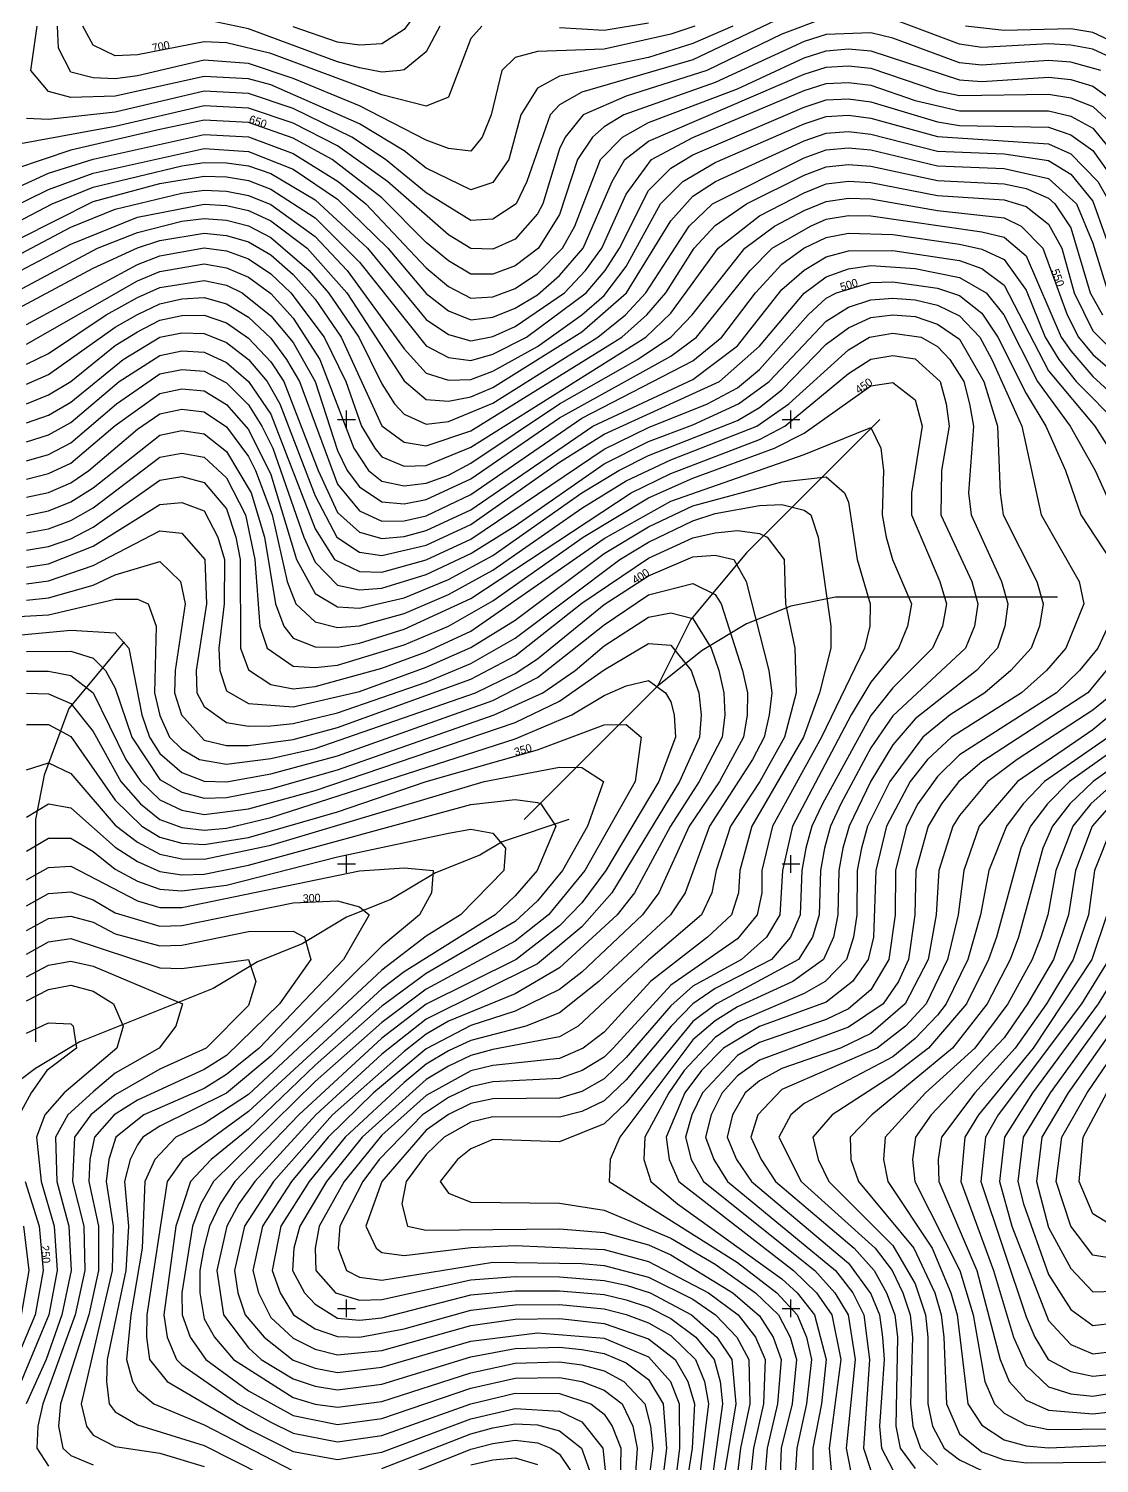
# Model space of a CAD drawing. Header units: metres. Extents: x 487515 to 493460, y 4520543 to 4524748.
# Drawn here: x 489642 to 490847, y 4522326 to 4523940 of the extents above; entities that cross this region are included whole.
import ezdxf
from ezdxf.enums import TextEntityAlignment as Align

# ---------------------------------------------------------------- set-up
doc = ezdxf.new("R2010")
doc.units = ezdxf.units.M
for name, color, linetype in [('GRID-COORDINATES', 8, 'Continuous'), ('STREAM', 150, 'Continuous'), ('TOPO-CONTOUR-MAJOR', 8, 'Continuous'), ('TOPO-CONTOUR-MINOR', 252, 'Continuous'), ('TOPO-TEXT', 8, 'Continuous')]:
    doc.layers.add(name, color=color, linetype=linetype)

msp = doc.modelspace()

# ---------------------------------------------------------------- linework, layer by layer
at = {"layer": 'GRID-COORDINATES'}
for p, q in [((490000, 4523490), (490000, 4523510)), ((490500, 4523490), (490500, 4523510)), ((489990, 4523500), (490010, 4523500)), ((490490, 4523500), (490510, 4523500)), ((489990, 4523000), (490010, 4523000)), ((490000, 4522990), (490000, 4523010)), ((490490, 4523000), (490510, 4523000)), ((490500, 4522990), (490500, 4523010)), ((489990, 4522500), (490010, 4522500)), ((490000, 4522490), (490000, 4522510)), ((490490, 4522500), (490510, 4522500)), ((490500, 4522490), (490500, 4522510))]:
    msp.add_line(p, q, dxfattribs=at)
at = {"layer": 'STREAM'}
for points in [[(490600, 4523500), (490450, 4523350), (490387.5, 4523275), (490350, 4523200)], [(490800, 4523300), (490550, 4523300), (490500, 4523290), (490450, 4523270), (490400, 4523240), (490350, 4523200), (490200, 4523050)], [(489750, 4523250), (489687.5, 4523175), (489660, 4523100), (489650, 4523050), (489650, 4522800)], [(490250, 4523050), (490175, 4523025), (490150, 4523010), (490100, 4522990), (490050, 4522960), (490000, 4522940), (489950, 4522910), (489900, 4522890), (489850, 4522860), (489700, 4522800), (489650, 4522770), (489610, 4522740), (489580, 4522700), (489560, 4522650), (489540, 4522550), (489500, 4522450), (489380, 4522250), (489340, 4522200), (489325, 4522175), (489250, 4522100)]]:
    msp.add_lwpolyline(points, dxfattribs=at)
at = {"layer": 'TOPO-CONTOUR-MAJOR'}
for points in [[(490152.1, 4523942.7), (490139.8, 4523928.5), (490114.8, 4523862.7), (490089.8, 4523852.4), (490039.8, 4523865.1), (489914.8, 4523911.9), (489864.8, 4523923.9), (489839.8, 4523924.9), (489764.8, 4523910.1), (489739.8, 4523909.2), (489714.8, 4523921), (489703.3, 4523942.7)], [(490339.8, 4523945.8), (490289.8, 4523937.7), (490239.8, 4523940.7)], [(490848.6, 4523892.7), (490814.8, 4523902.2), (490789.8, 4523903.9), (490714.8, 4523898.6), (490689.8, 4523901.3), (490614.8, 4523928.9), (490589.8, 4523935), (490539.8, 4523933.3), (490514.8, 4523925.2), (490414.8, 4523879.2), (490312, 4523842.7), (490289.8, 4523829.2), (490276.7, 4523817.7), (490259.9, 4523792.7), (490239.8, 4523730.7), (490216.1, 4523692.7), (490189.8, 4523673), (490164.8, 4523663.6), (490139.8, 4523663.5), (490114.8, 4523678.4), (490089.8, 4523699.1), (490039.8, 4523749.3), (489983.7, 4523792.7), (489939.8, 4523816.5), (489889.8, 4523834.1), (489839.8, 4523836.7), (489789.8, 4523826.2), (489689.8, 4523802.9), (489564.8, 4523761)], [(489589.8, 4523663.5), (489689.8, 4523716.3), (489739.8, 4523736.8), (489814.8, 4523754.7), (489839.8, 4523758.1), (489864.8, 4523756.9), (489889.8, 4523752.1), (489914.8, 4523741.8), (489964.8, 4523705.9), (490000.9, 4523667.7), (490064.8, 4523579.7), (490089.8, 4523552.3), (490114.8, 4523544.2), (490139.8, 4523545.2), (490164.8, 4523554.3), (490214.8, 4523582.3), (490264.6, 4523617.7), (490289.8, 4523639.5), (490314.8, 4523672.3), (490353.4, 4523742.7), (490378.5, 4523767.7), (490414.8, 4523789), (490514.8, 4523832.5), (490539.8, 4523841), (490564.8, 4523842.4), (490589.8, 4523839.1), (490664.8, 4523818.5), (490789.8, 4523810.3), (490814.8, 4523798.8), (490845.5, 4523767.7), (490859.5, 4523742.7)], [(489639.8, 4523584.9), (489764.8, 4523655.9), (489789.8, 4523666.6), (489839.8, 4523675), (489864.8, 4523670.7), (489889.8, 4523660.1), (489914.8, 4523641.6), (489939.8, 4523613.9), (489970.1, 4523567.7), (490008.2, 4523467.7), (490024.8, 4523442.7), (490039.8, 4523430.6), (490064.8, 4523425.5), (490089.8, 4523428.4), (490114.8, 4523437.5), (490139.8, 4523450.9), (490239.8, 4523517.8), (490327.4, 4523567.7), (490364.8, 4523592.6), (490388.9, 4523617.7), (490448.1, 4523692.7), (490481.6, 4523717.7), (490514.8, 4523735.1), (490539.8, 4523745.3), (490564.8, 4523748.9), (490589.8, 4523748.1), (490664.8, 4523735.1), (490739.8, 4523727), (490759.1, 4523717.7), (490783.5, 4523692.7), (490810.8, 4523617.7), (490823.7, 4523592.7), (490839.8, 4523573.3), (490932.9, 4523492.7)], [(489639.8, 4523474.8), (489664.8, 4523482.7), (489689.8, 4523496.5), (489744.2, 4523542.7), (489789.8, 4523572.2), (489814.8, 4523577.2), (489839.8, 4523575.9), (489864.8, 4523564.3), (489889.8, 4523542.9), (489914.8, 4523506.1), (489964.8, 4523376.9), (489986.5, 4523342.7), (490014.8, 4523329.2), (490039.8, 4523328.4), (490089.8, 4523342.3), (490139.8, 4523365.5), (490289.8, 4523466.8), (490339.8, 4523491.1), (490406.1, 4523517.7), (490439.8, 4523535.8), (490464.8, 4523556.4), (490519.6, 4523617.7), (490539.8, 4523636.5), (490551.4, 4523642.7), (490589.8, 4523654.2), (490614.8, 4523654.9), (490664.8, 4523647.8), (490689.8, 4523639.7), (490714.8, 4523619.8), (490733, 4523592.7), (490764.8, 4523529.2), (490786.9, 4523492.7), (490809, 4523442.7), (490826.1, 4523392.7), (490859.2, 4523342.7)], [(489639.8, 4523372.6), (489664.8, 4523377.1), (489689.8, 4523386.3), (489714.8, 4523400.8), (489789.8, 4523457.6), (489814.8, 4523462.3), (489839.8, 4523457.6), (489864.8, 4523434.3), (489886.3, 4523392.7), (489896.7, 4523342.7), (489902.6, 4523267.7), (489910.7, 4523242.7), (489939.8, 4523222.7), (489964.8, 4523220.9), (489989.8, 4523223.8), (490064.8, 4523246.5), (490114.8, 4523267.7), (490164.8, 4523296), (490266.1, 4523367.7), (490339.8, 4523412), (490389.8, 4523433.9), (490481.6, 4523467.7), (490514.8, 4523484.7), (490589.8, 4523538), (490614.8, 4523541.5), (490639.8, 4523522.3), (490647.7, 4523492.7), (490635.6, 4523417.7), (490635.6, 4523392.7), (490667.7, 4523317.7), (490675.1, 4523292.7), (490670.6, 4523267.7), (490659.3, 4523242.7), (490614.8, 4523198.1), (490589.8, 4523166.9), (490535.4, 4523067.7), (490523.5, 4523042.7), (490516.9, 4523017.7), (490512.3, 4522992.7), (490510.3, 4522942.7), (490499.7, 4522917.7), (490478.1, 4522892.7), (490414.8, 4522859.9), (490389.8, 4522842.7), (490365.1, 4522817.7), (490314.8, 4522757.3), (490289.8, 4522733.7), (490264.8, 4522721.7), (490239.8, 4522715.3), (490164.8, 4522715.7), (490139.8, 4522709.5), (490109.7, 4522692.7), (490089.8, 4522673.1), (490067.2, 4522642.7), (490062.3, 4522617.7), (490068.7, 4522592.7), (490089.8, 4522588.1), (490239.8, 4522589.4), (490289.8, 4522585.3), (490339.8, 4522571.4), (490364.8, 4522560.2), (490434.8, 4522517.7), (490464.8, 4522491.6), (490480, 4522467.7), (490489, 4522442.7), (490485.1, 4522392.7), (490473.4, 4522342.7), (490469.3, 4522292.7)], [(489589.8, 4523276.3), (489664.8, 4523280.3), (489739.8, 4523297.9), (489764.8, 4523297.9), (489777, 4523292.7), (489785.7, 4523267.7), (489784, 4523192.7), (489789.8, 4523166.9), (489801, 4523142.7), (489814.8, 4523129), (489834.7, 4523117.7), (489864.8, 4523112.4), (489914.8, 4523118.5), (489964.8, 4523130), (490145.3, 4523192.7), (490189.8, 4523214.3), (490214.8, 4523230.6), (490289.8, 4523291.9), (490339.8, 4523324.1), (490389.8, 4523345.4), (490414.8, 4523347.4), (490435.7, 4523342.7), (490449.5, 4523317.7), (490475.3, 4523217.7), (490478.7, 4523192.7), (490475.7, 4523167.7), (490470, 4523142.7), (490456.7, 4523117.7), (490408.3, 4523042.7), (490380.9, 4522967.7), (490364.6, 4522942.7), (490284, 4522867.7), (490239.8, 4522832.7), (490201.9, 4522817.7), (490139.8, 4522801.3), (490114.8, 4522789.8), (490089.8, 4522774.7), (490064.8, 4522754.3), (489998.5, 4522692.7), (489957.9, 4522642.7), (489926.2, 4522592.7), (489916.3, 4522542.7), (489925.2, 4522517.7), (489940.3, 4522492.7), (489964.8, 4522477.2), (489989.8, 4522468.4), (490014.8, 4522467.6), (490064.8, 4522477.2), (490139.8, 4522498), (490189.8, 4522503.9), (490239.8, 4522504.3), (490289.8, 4522499.4), (490314.8, 4522493.2), (490339.8, 4522483.9), (490364.8, 4522469.4), (490392.8, 4522442.7), (490402.7, 4522417.7), (490407.4, 4522392.7), (490395, 4522292.7)], [(490868.6, 4523292.7), (490845.5, 4523242.7), (490824.8, 4523217.7), (490798.8, 4523192.7), (490689.8, 4523122.6), (490664.8, 4523098.5), (490642.8, 4523067.7), (490630, 4523042.7), (490617.6, 4522992.7), (490617.2, 4522942.7), (490610.2, 4522892.7), (490589.8, 4522858.3), (490564.8, 4522837.1), (490539.8, 4522825), (490464.8, 4522799.2), (490439.8, 4522784.7), (490400.4, 4522742.7), (490388.4, 4522717.7), (490381.4, 4522692.7), (490387.9, 4522667.7), (490401.8, 4522642.7), (490527, 4522542.7), (490549.6, 4522517.7), (490564.3, 4522492.7), (490572.2, 4522442.7), (490562.3, 4522342.7), (490567.2, 4522317.7)], [(489639.8, 4523156.9), (489664.8, 4523157), (489689.8, 4523143.5), (489739.8, 4523071.6), (489769.9, 4523042.7), (489789.8, 4523030.2), (489814.8, 4523023.5), (489839.8, 4523021.8), (489889.8, 4523029.9), (489989.8, 4523058.5), (490089.8, 4523092.8), (490214.8, 4523128.3), (490289.8, 4523156.6), (490314.8, 4523156.8), (490331.6, 4523142.7), (490324.7, 4523092.7), (490268.1, 4522992.7), (490227.2, 4522942.7), (490189.8, 4522913.1), (490089.8, 4522859.3), (490039.8, 4522821.8), (489964.8, 4522755.2), (489850.5, 4522642.7), (489836.2, 4522617.7), (489826.8, 4522592.7), (489814.9, 4522517.7), (489815.1, 4522492.7), (489824.1, 4522467.7), (489841.7, 4522442.7), (489889.8, 4522407.3), (489939.8, 4522379.7), (489989.8, 4522369.3), (490039.8, 4522376.1), (490139.8, 4522410.1), (490189.8, 4522421.5), (490239.8, 4522422.4), (490264.8, 4522417.8), (490289.8, 4522408.2), (490310, 4522392.7), (490322, 4522367.7), (490327.2, 4522342.7), (490320.2, 4522242.7)], [(490889.8, 4523147), (490813.6, 4523092.7), (490788.7, 4523067.7), (490769.5, 4523042.7), (490758.8, 4523017.7), (490731.3, 4522917.7), (490722.5, 4522892.7), (490697.5, 4522842.7), (490654.9, 4522792.7), (490614.8, 4522761.9), (490546.6, 4522717.7), (490524.5, 4522692.7), (490530.7, 4522667.7), (490542.6, 4522642.7), (490614.8, 4522570.6), (490639.8, 4522527.7), (490651.5, 4522492.7), (490654.1, 4522467.7), (490653.9, 4522392.7), (490659.2, 4522367.7), (490672.4, 4522342.7), (490689.8, 4522329.5), (490714.8, 4522317.8)], [(489639.8, 4522953), (489664.8, 4522966.7), (489689.8, 4522968.8), (489714.8, 4522959.8), (489739.8, 4522945), (489789.8, 4522930.1), (489814.8, 4522930.6), (489939.8, 4522956.2), (489989.8, 4522958.5), (490014.8, 4522951.6), (490025.6, 4522942.7), (489996.6, 4522892.7), (489901.9, 4522792.7), (489864.8, 4522763), (489839.8, 4522747.5), (489772, 4522717.7), (489740.3, 4522692.7), (489732.5, 4522667.7), (489729.5, 4522642.7), (489737.6, 4522592.7), (489736.2, 4522542.7), (489701.6, 4522392.7), (489707.4, 4522367.7), (489714.8, 4522357.5), (489739.8, 4522344.5), (489789.8, 4522337.2), (489839.8, 4522322.3)], [(490855.6, 4522942.7), (490838.5, 4522892.7), (490772.4, 4522792.7), (490710.9, 4522717.7), (490695.7, 4522692.7), (490691.2, 4522642.7), (490728, 4522542.7), (490750.4, 4522467.7), (490764.8, 4522435.6), (490789.8, 4522411.8), (490814.8, 4522404), (490839.8, 4522401.4), (490889.8, 4522409.7)], [(490864.8, 4522555.7), (490839.8, 4522560), (490815, 4522592.7), (490798.6, 4522642.7), (490804.7, 4522692.7), (490833.2, 4522742.7), (490901.5, 4522842.7)], [(489639.8, 4522809.6), (489664.8, 4522821.2), (489689.8, 4522820.1), (489692.5, 4522817.7), (489696.1, 4522792.7), (489663, 4522767.7), (489645.2, 4522742.7), (489631.7, 4522717.7)], [(489638.3, 4522642.7), (489654.2, 4522592.7), (489658.7, 4522542.7), (489649.6, 4522492.7), (489607.5, 4522392.7)], [(490139.8, 4522324), (490164.8, 4522329.5), (490189.8, 4522332), (490214.8, 4522324.4)]]:
    msp.add_lwpolyline(points, dxfattribs=at)
at = {"layer": 'TOPO-CONTOUR-MINOR'}
for points in [[(490089.8, 4523972.5), (490064.8, 4523938.8), (490039.8, 4523922.6), (490014.8, 4523921.3), (489989.8, 4523924.6), (489939.8, 4523941.6)], [(490539.8, 4523952.2), (490489.8, 4523933.5), (490405.3, 4523892.7), (490314.8, 4523863.6), (490266.2, 4523842.7), (490246, 4523817.7), (490239.8, 4523804.5), (490220.8, 4523742.7), (490214.8, 4523731.5), (490189.8, 4523702.9), (490164.8, 4523691.6), (490139.8, 4523692.3), (490114.8, 4523707.7), (490046.1, 4523767.7), (489989.8, 4523807.8), (489939.8, 4523833.3), (489889.8, 4523850.4), (489839.8, 4523852.9), (489739.8, 4523829.8), (489589.8, 4523802.2)], [(490489.8, 4523952.4), (490389.8, 4523904.6), (490264.8, 4523868.4), (490239.8, 4523854.1), (490229.1, 4523842.7), (490203, 4523767.7), (490190.7, 4523742.7), (490164.8, 4523725.3), (490139.8, 4523723.8), (490089.8, 4523755), (490043.8, 4523792.7), (490005.9, 4523817.7), (489939.8, 4523850), (489889.8, 4523866.7), (489839.8, 4523869.3), (489739.8, 4523845.6), (489664.8, 4523837.6), (489639.8, 4523838.5)], [(490434.8, 4523942.7), (490389.8, 4523923), (490339.8, 4523907.2), (490239.8, 4523886.3), (490214.8, 4523872.9), (490196.2, 4523842.7), (490182.6, 4523792.7), (490164.8, 4523766.6), (490139.8, 4523758.4), (490089.8, 4523782.8), (490064.8, 4523802.2), (490014.8, 4523832.5), (489914.8, 4523876.4), (489889.8, 4523883.1), (489839.8, 4523885.9), (489739.8, 4523863.9), (489689.8, 4523862.3), (489664.8, 4523869.1), (489644.9, 4523892.7), (489651.9, 4523942.7)], [(490391.8, 4523942.7), (490364.8, 4523933.4), (490289.8, 4523916.8), (490214.8, 4523914), (490189.8, 4523907.1), (490174.8, 4523892.7), (490162.7, 4523842.7), (490152.5, 4523817.7), (490139.8, 4523801.9), (490114.8, 4523804.8), (490089.8, 4523814.1), (490014.8, 4523853), (489939.8, 4523883.8), (489889.8, 4523900.5), (489839.8, 4523904.4), (489764.8, 4523886.5), (489739.8, 4523883.3), (489714.8, 4523884.4), (489689.8, 4523890.6), (489675.8, 4523917.7), (489674.9, 4523942.7)], [(490105, 4523942.7), (490089.8, 4523913.5), (490064.8, 4523893.3), (490060.3, 4523892.7), (490039.8, 4523890.9), (490014.8, 4523895.8), (489989.8, 4523902.4), (489889.8, 4523939.6), (489839.8, 4523950.2)], [(490864.8, 4523905.1), (490839.8, 4523916.7), (490814.8, 4523921.1), (490789.8, 4523922.5), (490714.8, 4523918.4), (490689.8, 4523922.1), (490614.8, 4523950.4)], [(490877.3, 4523917.7), (490839.8, 4523935.5), (490814.8, 4523939.6), (490739.8, 4523937.8), (490696.4, 4523942.7)], [(489589.3, 4523742.7), (489664.8, 4523777), (489714.8, 4523792.8), (489839.8, 4523820.8), (489889.8, 4523818), (489939.8, 4523799.4), (489990.8, 4523767.7), (490021.6, 4523742.7), (490089.8, 4523670.5), (490114.8, 4523649.7), (490139.8, 4523636.7), (490164.8, 4523637.9), (490189.8, 4523647.3), (490214.8, 4523664.4), (490243.1, 4523692.7), (490256.8, 4523717.7), (490285.6, 4523792.7), (490310.5, 4523817.7), (490339.8, 4523834.1), (490439.8, 4523872.1), (490514.8, 4523906.9), (490539.8, 4523914.8), (490564.8, 4523916.9), (490589.8, 4523914.8), (490689.8, 4523882.2), (490714.8, 4523880.4), (490789.8, 4523885.2), (490814.8, 4523882.4), (490839.8, 4523875.1), (490864.8, 4523857)], [(489589.8, 4523721.9), (489664.8, 4523758.9), (489714.8, 4523777.3), (489839.8, 4523805), (489889.8, 4523801.7), (489939.8, 4523781.7), (489989.8, 4523747.8), (490046.5, 4523692.7), (490089.8, 4523641.7), (490114.8, 4523622.4), (490139.8, 4523612.2), (490164.8, 4523615.2), (490189.8, 4523625.3), (490214.8, 4523640.2), (490239.8, 4523662), (490266.2, 4523692.7), (490298.9, 4523767.7), (490313.2, 4523792.7), (490339.8, 4523813.2), (490514.8, 4523888.5), (490539.8, 4523896.4), (490564.8, 4523898), (490589.8, 4523895.1), (490664.8, 4523869.9), (490689.8, 4523864.4), (490789.8, 4523866.2), (490814.8, 4523861.9), (490839.8, 4523852.2), (490864.8, 4523829)], [(489589.8, 4523701.5), (489668.9, 4523742.7), (489714.8, 4523761.4), (489814.8, 4523785.3), (489839.8, 4523789.3), (489864.8, 4523788.9), (489889.8, 4523785.3), (489914.8, 4523776.6), (489964.8, 4523747.1), (490023.5, 4523692.7), (490089.8, 4523612.6), (490114.8, 4523595.6), (490139.8, 4523588.6), (490164.8, 4523593.3), (490189.8, 4523604.8), (490245.2, 4523642.7), (490269, 4523667.7), (490287.2, 4523692.7), (490314.8, 4523753.7), (490343.1, 4523792.7), (490389.8, 4523817.2), (490514.8, 4523870), (490539.8, 4523878), (490564.8, 4523879.3), (490589.8, 4523876.1), (490639.8, 4523858.9), (490689.8, 4523847.1), (490789.8, 4523847.4), (490814.8, 4523841.2), (490839.8, 4523827.9), (490868.4, 4523792.7)], [(489589.8, 4523682.1), (489714.8, 4523745.2), (489789.8, 4523765.7), (489839.8, 4523773.8), (489864.8, 4523773), (489889.8, 4523768.8), (489914.8, 4523759.3), (489964.8, 4523726.8), (490014.8, 4523676.9), (490089.8, 4523582.8), (490114.8, 4523569.6), (490139.8, 4523566.5), (490164.8, 4523573.6), (490202.4, 4523592.7), (490269.8, 4523642.7), (490291, 4523667.7), (490307.1, 4523692.7), (490339.8, 4523757.7), (490364.8, 4523782.9), (490389.8, 4523797.9), (490514.8, 4523851.4), (490539.8, 4523859.5), (490564.8, 4523860.8), (490589.8, 4523857.5), (490664.8, 4523834.8), (490689.8, 4523830.9), (490789.8, 4523828.9), (490814.8, 4523820.3), (490839.8, 4523802.5), (490864.6, 4523767.7)], [(489589.8, 4523644.9), (489689.8, 4523697.3), (489764.8, 4523727.5), (489839.8, 4523742.4), (489864.8, 4523740.7), (489889.8, 4523735.1), (489914.8, 4523723.6), (489955.8, 4523692.7), (490000.2, 4523642.7), (490064.8, 4523543.6), (490089.8, 4523522.5), (490114.8, 4523520.5), (490139.8, 4523525.4), (490164.8, 4523535.9), (490264.8, 4523598.6), (490315.2, 4523642.7), (490364.8, 4523723.6), (490389.8, 4523751.4), (490415.1, 4523767.7), (490514.8, 4523813.5), (490539.8, 4523822.3), (490564.8, 4523824.1), (490589.8, 4523821.2), (490664.8, 4523802), (490739.8, 4523798.9), (490789.8, 4523791.4), (490814.8, 4523776.2), (490839.8, 4523745.8), (490867.5, 4523667.7)], [(489614.8, 4523636.5), (489719.9, 4523692.7), (489764.8, 4523710.3), (489814.8, 4523723), (489839.8, 4523726.2), (489864.8, 4523724.1), (489889.8, 4523717.9), (489914.8, 4523704.9), (489957.9, 4523667.7), (489979.6, 4523642.7), (490013.8, 4523592.7), (490039.8, 4523540), (490054.1, 4523517.7), (490064.8, 4523506), (490089.8, 4523494.6), (490114.8, 4523497.7), (490164.8, 4523518.4), (490282.9, 4523592.7), (490313.9, 4523617.7), (490336.6, 4523642.7), (490385.4, 4523717.7), (490411.7, 4523742.7), (490514.8, 4523794.4), (490539.8, 4523803.5), (490564.8, 4523805.7), (490589.8, 4523803.3), (490664.8, 4523785.5), (490739.8, 4523782.3), (490789.8, 4523771.2), (490821.3, 4523742.7), (490839.8, 4523698.5), (490857.1, 4523642.7)], [(489614.8, 4523616.8), (489714.8, 4523670.1), (489764.8, 4523693), (489789.8, 4523701.4), (489839.8, 4523709.8), (489864.8, 4523707.2), (489889.8, 4523699.9), (489914.8, 4523685.2), (489939.8, 4523663.3), (489964.8, 4523635.4), (489994.1, 4523592.7), (490039.8, 4523492.9), (490064.8, 4523474.5), (490089.8, 4523470.4), (490139.8, 4523487.1), (490309.7, 4523592.7), (490338, 4523617.7), (490359.1, 4523642.7), (490391, 4523692.7), (490414.8, 4523718.4), (490450.2, 4523742.7), (490514.8, 4523774.9), (490539.8, 4523784.4), (490564.8, 4523787), (490589.8, 4523785.1), (490664.8, 4523768.9), (490739.8, 4523765.2), (490764.8, 4523759.9), (490789.8, 4523749.1), (490797.1, 4523742.7), (490814.8, 4523715.5), (490836.7, 4523642.7), (490850.5, 4523617.7)], [(489639.8, 4523607), (489764.8, 4523674.5), (489789.8, 4523684.3), (489839.8, 4523693.2), (489864.8, 4523689.7), (489889.8, 4523680.6), (489914.8, 4523663.8), (489937.2, 4523642.7), (489975, 4523592.7), (489999.4, 4523542.7), (490016.8, 4523492.7), (490032, 4523467.7), (490039.8, 4523458.2), (490064.8, 4523447.5), (490089.8, 4523448.1), (490139.8, 4523468.9), (490336.8, 4523592.7), (490364.8, 4523619.8), (490418, 4523692.7), (490464.8, 4523729), (490514.8, 4523755.2), (490539.8, 4523765), (490564.8, 4523768), (490589.8, 4523766.7), (490664.8, 4523752.1), (490739.8, 4523747.2), (490764.8, 4523739.5), (490789.8, 4523719.7), (490804.7, 4523692.7), (490818.8, 4523642.7), (490839.8, 4523599.9), (490864.8, 4523574.7)], [(489639.8, 4523562.2), (489664.8, 4523574.4), (489729.7, 4523617.7), (489764.8, 4523637.2), (489789.8, 4523648.6), (489839.8, 4523656.5), (489864.8, 4523651.1), (489882.5, 4523642.7), (489914.8, 4523616.7), (489939.8, 4523586.5), (489964.6, 4523542.7), (489989.8, 4523465), (490000.9, 4523442.7), (490014.8, 4523424.1), (490039.8, 4523407.4), (490064.8, 4523405.2), (490089.8, 4523409.9), (490139.8, 4523433.1), (490239.8, 4523502), (490364.8, 4523571.4), (490393.8, 4523592.7), (490454.1, 4523667.7), (490479, 4523692.7), (490521.9, 4523717.7), (490539.8, 4523725.3), (490564.8, 4523729.4), (490589.8, 4523729.3), (490714.8, 4523711.2), (490739.8, 4523705), (490764.8, 4523684), (490804.2, 4523592.7), (490814.8, 4523577.2), (490839.8, 4523548.4), (490900.9, 4523492.7)], [(489639.8, 4523539.8), (489664.8, 4523550.8), (489739.8, 4523603.9), (489764.8, 4523618.2), (489789.8, 4523630.3), (489814.8, 4523635.9), (489839.8, 4523637.4), (489864.8, 4523630.3), (489889.8, 4523615.2), (489914.8, 4523591.4), (489932.6, 4523567.7), (489947.2, 4523542.7), (489989.8, 4523427.4), (490014.8, 4523397.3), (490039.8, 4523385.8), (490064.8, 4523386.1), (490089.8, 4523391.8), (490139.8, 4523415.6), (490264.8, 4523501.4), (490389.8, 4523566.1), (490422.1, 4523592.7), (490460.3, 4523642.7), (490489.8, 4523674.7), (490514.5, 4523692.7), (490539.8, 4523704.7), (490564.8, 4523709.8), (490614.8, 4523708.1), (490689.8, 4523697.4), (490714.8, 4523691.5), (490739.8, 4523680), (490764.8, 4523645.5), (490786, 4523592.7), (490801.5, 4523567.7), (490821.1, 4523542.7), (490870.8, 4523492.7)], [(489639.8, 4523517.8), (489664.8, 4523527.7), (489689.8, 4523542.9), (489739.8, 4523583.1), (489764.8, 4523598.7), (489789.8, 4523611.6), (489814.8, 4523616.9), (489839.8, 4523617.3), (489864.8, 4523608.6), (489889.8, 4523591.6), (489914.8, 4523564.9), (489929.4, 4523542.7), (489968.1, 4523442.7), (489989.8, 4523395.5), (490014.8, 4523373.4), (490039.8, 4523366.2), (490064.8, 4523368.4), (490089.8, 4523375.3), (490139.8, 4523398.4), (490277.3, 4523492.7), (490389.8, 4523545), (490439.8, 4523582.9), (490489.8, 4523646.2), (490514.8, 4523668.1), (490539.8, 4523683.2), (490564.8, 4523689.9), (490614.8, 4523690.2), (490689.8, 4523678.9), (490714.8, 4523669.8), (490739.8, 4523651.1), (490789.8, 4523554.6), (490842, 4523492.7), (490864.8, 4523456.4)], [(489639.8, 4523496.1), (489664.8, 4523505), (489689.8, 4523519.6), (489748.7, 4523567.7), (489789.8, 4523592.5), (489814.8, 4523597.4), (489839.8, 4523596.8), (489864.8, 4523586.7), (489889.8, 4523567.6), (489910.8, 4523542.7), (489925, 4523517.7), (489964.8, 4523414.2), (489989, 4523367.7), (490014.8, 4523350.7), (490039.8, 4523346.9), (490089.8, 4523358.8), (490139.8, 4523381.8), (490239.8, 4523452.2), (490289.8, 4523483.5), (490419.7, 4523542.7), (490464.8, 4523582.4), (490514.8, 4523642), (490539.8, 4523660.4), (490564.8, 4523669.5), (490589.8, 4523673.1), (490639.8, 4523669.9), (490689.8, 4523659.9), (490719.6, 4523642.7), (490739.4, 4523617.7), (490777.6, 4523542.7), (490814.3, 4523492.7), (490842.5, 4523442.7), (490864.8, 4523392.7)], [(489639.8, 4523453.7), (489664.8, 4523460.7), (489689.8, 4523473.6), (489741.4, 4523517.7), (489789.8, 4523551.3), (489814.8, 4523556.4), (489839.8, 4523554.5), (489864.8, 4523541.4), (489889.8, 4523516.5), (489904.8, 4523492.7), (489917.1, 4523467.7), (489952.1, 4523367.7), (489964.8, 4523339.7), (489989.8, 4523313.7), (490014.8, 4523308.4), (490039.8, 4523310.2), (490089.8, 4523325.7), (490139.8, 4523349.1), (490189.8, 4523380.3), (490289.8, 4523450.1), (490339.8, 4523475.3), (490389.8, 4523494), (490441.1, 4523517.7), (490475.6, 4523542.7), (490539.8, 4523610.7), (490564.8, 4523626.3), (490589.8, 4523634.8), (490614.8, 4523636.7), (490639.8, 4523634.8), (490664.8, 4523628.5), (490689.8, 4523616.6), (490712.5, 4523592.7), (490725.9, 4523567.7), (490759.7, 4523492.7), (490781.7, 4523392.7), (490824.2, 4523317.7), (490829.4, 4523292.7), (490809.4, 4523242.7), (490787.7, 4523217.7), (490759.3, 4523192.7), (490680.8, 4523142.7), (490653.8, 4523117.7), (490634.2, 4523092.7), (490607.7, 4523042.7), (490595.5, 4522992.7), (490593, 4522917.7), (490587.1, 4522892.7), (490569.4, 4522867.7), (490539.8, 4522844.4), (490464.8, 4522817.1), (490424.2, 4522792.7), (490399.3, 4522767.7), (490380.8, 4522742.7), (490359.5, 4522692.7), (490363, 4522667.7), (490373.8, 4522642.7), (490502.9, 4522542.7), (490528.8, 4522517.7), (490545.9, 4522492.7), (490556, 4522442.7), (490543.2, 4522342.7), (490545.3, 4522317.7)], [(489639.8, 4523432.9), (489664.8, 4523439.1), (489689.8, 4523450.9), (489739.8, 4523493.2), (489789.8, 4523529.3), (489814.8, 4523534.6), (489839.8, 4523532.1), (489864.8, 4523516.9), (489889.8, 4523488.8), (489914.8, 4523438.3), (489943.9, 4523342.7), (489964.8, 4523304.2), (489989.8, 4523289.1), (490014.8, 4523287.9), (490064.8, 4523299.3), (490114.8, 4523320.2), (490164.8, 4523347.2), (490264.8, 4523417.4), (490306.3, 4523442.7), (490339.8, 4523459.5), (490439.8, 4523499), (490464.8, 4523513.7), (490489.8, 4523533.3), (490539.8, 4523584.6), (490564.8, 4523603.2), (490589.8, 4523614.6), (490614.8, 4523617.7), (490639.8, 4523616), (490664.8, 4523607.4), (490689.8, 4523590.4), (490717.1, 4523542.7), (490732.6, 4523492.7), (490735.4, 4523417.7), (490739, 4523392.7), (490776.8, 4523317.7), (490783.9, 4523292.7), (490779.7, 4523267.7), (490770.3, 4523242.7), (490747.6, 4523217.7), (490718.3, 4523192.7), (490679.1, 4523167.7), (490648.3, 4523142.7), (490611.3, 4523092.7), (490586.1, 4523042.7), (490579.3, 4523017.7), (490574.6, 4522992.7), (490574, 4522942.7), (490570.6, 4522917.7), (490562.5, 4522892.7), (490538.5, 4522867.7), (490514.8, 4522854.1), (490439.8, 4522822.2), (490414.8, 4522804.6), (490380, 4522767.7), (490362.7, 4522742.7), (490335.8, 4522692.7), (490334.5, 4522667.7), (490342.3, 4522642.7), (490372.5, 4522617.7), (490489.8, 4522533.3), (490507, 4522517.7), (490526.7, 4522492.7), (490539.7, 4522442.7), (490534.3, 4522392.7), (490524.5, 4522342.7), (490524.5, 4522317.7)], [(489639.8, 4523412.5), (489664.8, 4523418), (489689.8, 4523428.9), (489709.9, 4523442.7), (489764.8, 4523489.3), (489789.8, 4523506.3), (489814.8, 4523511.5), (489839.8, 4523508.5), (489864.8, 4523491.6), (489889.8, 4523458.5), (489897.5, 4523442.7), (489916.4, 4523392.7), (489933.3, 4523317.7), (489943, 4523292.7), (489964.8, 4523272.4), (489989.8, 4523266), (490014.8, 4523268), (490064.8, 4523281.7), (490114.8, 4523303.3), (490164.8, 4523330.4), (490264.8, 4523400.3), (490314.8, 4523431), (490364.8, 4523454.5), (490461.5, 4523492.7), (490497.7, 4523517.7), (490564.8, 4523578.4), (490588.6, 4523592.7), (490614.8, 4523597.1), (490646.6, 4523592.7), (490664.8, 4523582.2), (490678.8, 4523567.7), (490694.5, 4523542.7), (490700.9, 4523517.7), (490705.5, 4523492.7), (490699.8, 4523417.7), (490702.7, 4523392.7), (490737, 4523317.7), (490743.9, 4523292.7), (490740.8, 4523267.7), (490732.4, 4523242.7), (490708.7, 4523217.7), (490639.8, 4523163.4), (490614.8, 4523133.9), (490589.8, 4523093.2), (490565.5, 4523042.7), (490558.6, 4523017.7), (490553.9, 4522992.7), (490552.9, 4522942.7), (490547.8, 4522917.7), (490536.6, 4522892.7), (490502.2, 4522867.7), (490439.8, 4522839.3), (490414.8, 4522823.5), (490389.8, 4522802), (490307.5, 4522692.7), (490296.7, 4522667.7), (490295.7, 4522642.7), (490439.8, 4522551.8), (490484.3, 4522517.7), (490506.9, 4522492.7), (490517.5, 4522467.7), (490523.1, 4522442.7), (490517.6, 4522392.7), (490506.5, 4522342.7), (490505, 4522317.7)], [(489639.8, 4523392.2), (489664.8, 4523397.3), (489689.8, 4523407.3), (489714.8, 4523423.3), (489789.8, 4523482.5), (489814.8, 4523487.7), (489839.8, 4523483.9), (489864.8, 4523463.9), (489892.8, 4523417.7), (489907.6, 4523367.7), (489920.2, 4523292.7), (489929.5, 4523267.7), (489939.8, 4523254), (489964.8, 4523244.1), (489989.8, 4523243.8), (490014.8, 4523248.5), (490064.8, 4523264.1), (490139.8, 4523298.8), (490320.4, 4523417.7), (490364.8, 4523439.1), (490464.8, 4523477.4), (490493, 4523492.7), (490564.8, 4523551.6), (490589.8, 4523568), (490614.8, 4523572.1), (490639.8, 4523568.3), (490667.9, 4523542.7), (490674.7, 4523517.7), (490678.2, 4523492.7), (490669.5, 4523442.7), (490668.7, 4523392.7), (490703.4, 4523317.7), (490710.3, 4523292.7), (490706.5, 4523267.7), (490696.5, 4523242.7), (490614.8, 4523166.5), (490589.8, 4523130.8), (490556.1, 4523067.7), (490544.6, 4523042.7), (490537.8, 4523017.7), (490533.2, 4522992.7), (490531.8, 4522942.7), (490524.4, 4522917.7), (490508.7, 4522892.7), (490416.3, 4522842.7), (490389.8, 4522822.6), (490314.8, 4522731.2), (490289.8, 4522707.5), (490239.8, 4522687.3), (490164.8, 4522690.2), (490139.8, 4522679.6), (490125, 4522667.7), (490105.3, 4522642.7), (490114.8, 4522629.6), (490139.8, 4522619.6), (490239.8, 4522618.5), (490289.8, 4522610.7), (490364.8, 4522579), (490414.8, 4522549.7), (490460.2, 4522517.7), (490486.1, 4522492.7), (490499.1, 4522467.7), (490506.2, 4522442.7), (490501.3, 4522392.7), (490489.2, 4522342.7), (490487, 4522292.7)], [(489639.8, 4523353.1), (489664.8, 4523357.3), (489689.8, 4523365.9), (489714.8, 4523379), (489789.8, 4523431.8), (489814.8, 4523435.8), (489839.8, 4523429.3), (489864.8, 4523399.5), (489875.3, 4523367.7), (489880.2, 4523342.7), (489880.8, 4523242.7), (489889.8, 4523218.3), (489914.8, 4523201.9), (489939.8, 4523197.2), (489964.8, 4523199.5), (490039.8, 4523220.3), (490089.8, 4523238.8), (490139.8, 4523262), (490289.8, 4523366.3), (490364.8, 4523408), (490514.8, 4523460.8), (490589.8, 4523491.2), (490601.1, 4523467.7), (490604, 4523442.7), (490602.5, 4523392.7), (490607.3, 4523367.7), (490614.4, 4523342.7), (490635.6, 4523292.7), (490631.3, 4523267.7), (490620.9, 4523242.7), (490589.8, 4523204.4), (490567.9, 4523167.7), (490501.9, 4523042.7), (490490.5, 4522992.7), (490487.5, 4522942.7), (490472.5, 4522917.7), (490444.3, 4522892.7), (490389.8, 4522862.6), (490364.8, 4522840.5), (490314.8, 4522782.1), (490289.8, 4522758.1), (490264.8, 4522744), (490239.8, 4522736.7), (490164.8, 4522735.9), (490139.8, 4522730.4), (490114.8, 4522718.3), (490089.8, 4522700.7), (490039.8, 4522642.7), (490021.7, 4522592.7), (490033.5, 4522567.7), (490039.8, 4522563), (490064.8, 4522559.7), (490139.8, 4522568.6), (490189.8, 4522570.9), (490289.8, 4522566.2), (490339.8, 4522552.9), (490407.3, 4522517.7), (490440.5, 4522492.7), (490460, 4522467.7), (490471.1, 4522442.7), (490469.2, 4522392.7), (490458, 4522342.7), (490452.8, 4522292.7)], [(489639.8, 4523334), (489664.8, 4523337.8), (489714.8, 4523357.4), (489789.8, 4523404.5), (489814.8, 4523406.7), (489839.8, 4523397.1), (489855.3, 4523367.7), (489862.7, 4523342.7), (489862.5, 4523292.7), (489856.5, 4523242.7), (489857.5, 4523217.7), (489864.8, 4523194.6), (489889.8, 4523180.4), (489939.8, 4523176.9), (490014.8, 4523194.1), (490089.8, 4523221.5), (490139.8, 4523243.5), (490189.8, 4523274.4), (490289.8, 4523349.1), (490339.8, 4523379.2), (490389.8, 4523403), (490489.8, 4523430), (490539.8, 4523435.7), (490560.3, 4523417.7), (490564.8, 4523407), (490574.6, 4523342.7), (490589.3, 4523292.7), (490588.7, 4523267.7), (490582.8, 4523242.7), (490534.5, 4523142.7), (490479.3, 4523042.7), (490467.2, 4522992.7), (490467.1, 4522967.7), (490462.1, 4522942.7), (490439.8, 4522915.7), (490364.8, 4522863.6), (490300, 4522792.7), (490289.8, 4522782.8), (490265, 4522767.7), (490239.8, 4522758.6), (490164.8, 4522754.8), (490139.8, 4522749.3), (490114.8, 4522737.2), (490085.6, 4522717.7), (490036.7, 4522667.7), (490018.2, 4522642.7), (489992.5, 4522592.7), (489990.7, 4522567.7), (490000.1, 4522542.7), (490014.8, 4522535.3), (490039.8, 4522531.7), (490164.8, 4522551.9), (490264.8, 4522550.7), (490289.8, 4522548.1), (490339.8, 4522535.3), (490389.8, 4522510.4), (490415.3, 4522492.7), (490439.2, 4522467.7), (490452.7, 4522442.7), (490453.6, 4522392.7), (490443.3, 4522342.7), (490437.2, 4522292.7)], [(489639.8, 4523315.3), (489664.8, 4523318.7), (489714.8, 4523335.8), (489789.8, 4523374.8), (489814.8, 4523372.3), (489840.6, 4523342.7), (489842.3, 4523292.7), (489830.7, 4523217.7), (489831.7, 4523192.7), (489839.8, 4523177.3), (489864.8, 4523159.3), (489889.8, 4523155), (489914.8, 4523155.5), (489939.8, 4523158.1), (489989.8, 4523169.9), (490089.8, 4523204.6), (490139.8, 4523225.5), (490189.8, 4523254.2), (490307.5, 4523342.7), (490339.8, 4523362), (490389.8, 4523386), (490414.8, 4523394.4), (490464.8, 4523403.2), (490489.8, 4523404.5), (490514.8, 4523398.2), (490522.6, 4523392.7), (490530.5, 4523367.7), (490545, 4523267.7), (490544.8, 4523242.7), (490532.3, 4523192.7), (490514.1, 4523142.7), (490455.9, 4523042.7), (490442.6, 4522992.7), (490441.2, 4522967.7), (490433.1, 4522942.7), (490406.3, 4522917.7), (490342.1, 4522867.7), (490289.8, 4522810.8), (490266.4, 4522792.7), (490239.8, 4522781.2), (490164.8, 4522773.1), (490139.8, 4522767.1), (490089.8, 4522739.7), (490039.8, 4522695), (489997.4, 4522642.7), (489969.3, 4522592.7), (489964.7, 4522567.7), (489965.6, 4522542.7), (489987.8, 4522517.7), (490014.8, 4522509.4), (490039.8, 4522509.9), (490139.8, 4522532), (490189.8, 4522535.8), (490239.8, 4522535.6), (490289.8, 4522531.5), (490314.8, 4522526.2), (490341.7, 4522517.7), (490388.3, 4522492.7), (490416.8, 4522467.7), (490433.7, 4522442.7), (490438.1, 4522392.7), (490425.8, 4522317.7)], [(489639.8, 4523296.6), (489664.8, 4523299.5), (489714.8, 4523313.6), (489739.8, 4523325.1), (489789.8, 4523340.4), (489813.4, 4523317.7), (489818.3, 4523292.7), (489807.2, 4523217.7), (489806.4, 4523192.7), (489814.5, 4523167.7), (489839.8, 4523139.1), (489864.8, 4523133.3), (489889.8, 4523133.4), (489939.8, 4523140.1), (489989.8, 4523153.5), (490139.8, 4523207.8), (490189.8, 4523234.1), (490264.8, 4523293.5), (490339.8, 4523344.2), (490389.8, 4523366.8), (490414.8, 4523372.7), (490439.8, 4523375.3), (490464.8, 4523371.9), (490473.3, 4523367.7), (490492.6, 4523342.7), (490493.9, 4523292.7), (490504.3, 4523242.7), (490506, 4523192.7), (490492.7, 4523142.7), (490465, 4523092.7), (490432.1, 4523042.7), (490415.8, 4522992.7), (490411.2, 4522967.7), (490399.3, 4522942.7), (490339.8, 4522891.8), (490260.7, 4522817.7), (490239.8, 4522805.6), (490164.8, 4522791.1), (490139.8, 4522784.4), (490114.8, 4522772.7), (490089.8, 4522757.4), (490017.8, 4522692.7), (489977.5, 4522642.7), (489947.3, 4522592.7), (489940.9, 4522567.7), (489939.1, 4522542.7), (489952.9, 4522517.7), (489964.8, 4522504.6), (489989.8, 4522489.2), (490014.8, 4522486.8), (490039.8, 4522489.4), (490139.8, 4522515.1), (490189.8, 4522519.9), (490239.8, 4522519.9), (490289.8, 4522515.6), (490314.8, 4522509.8), (490339.8, 4522501.5), (490364.8, 4522488.8), (490393, 4522467.7), (490413.8, 4522442.7), (490420.4, 4522417.7), (490422.9, 4522392.7), (490409.1, 4522292.7)], [(489589.8, 4523253.8), (489689.8, 4523262.9), (489739.8, 4523260.2), (489755.1, 4523242.7), (489769.9, 4523167.7), (489778.2, 4523142.7), (489789.8, 4523124.1), (489814.8, 4523103), (489839.8, 4523093.2), (489864.8, 4523092.3), (489914.8, 4523101.3), (489989.8, 4523121.6), (490164.8, 4523184), (490214.8, 4523209.6), (490289.8, 4523269.1), (490339.8, 4523302.6), (490389.8, 4523315.6), (490414.8, 4523303.3), (490421.6, 4523292.7), (490445.6, 4523217.7), (490451.1, 4523192.7), (490450.7, 4523167.7), (490446.6, 4523142.7), (490419.5, 4523092.7), (490385.7, 4523042.7), (490351.3, 4522967.7), (490333.1, 4522942.7), (490264.8, 4522878.2), (490239.8, 4522858.8), (490189.8, 4522834.3), (490139.8, 4522818.1), (490089.8, 4522791.9), (490030.5, 4522742.7), (489979.5, 4522692.7), (489938.1, 4522642.7), (489905.5, 4522592.7), (489894.5, 4522542.7), (489900.8, 4522517.7), (489914.8, 4522489.9), (489939.8, 4522466.4), (489964.8, 4522454.2), (489989.8, 4522447.9), (490039.8, 4522452.6), (490139.8, 4522480.6), (490189.8, 4522487.8), (490239.8, 4522488.5), (490289.8, 4522483.1), (490339.8, 4522465.6), (490369.9, 4522442.7), (490384.2, 4522417.7), (490391.5, 4522392.7), (490389, 4522342.7), (490380.9, 4522292.7)], [(489639.8, 4523239.2), (489689.8, 4523239.5), (489714.8, 4523231.4), (489728.9, 4523217.7), (489739.8, 4523197.7), (489758.5, 4523142.7), (489789.8, 4523095.1), (489814.8, 4523080.6), (489839.8, 4523074.2), (489864.8, 4523074.6), (489914.8, 4523084.6), (489989.8, 4523105.9), (490166.2, 4523167.7), (490221, 4523192.7), (490257.3, 4523217.7), (490289.8, 4523245.3), (490339.8, 4523277.6), (490364.8, 4523282.7), (490389.8, 4523276), (490410.4, 4523242.7), (490418.9, 4523217.7), (490424.6, 4523192.7), (490425.6, 4523167.7), (490422.5, 4523142.7), (490396.7, 4523092.7), (490364.4, 4523042.7), (490324.1, 4522967.7), (490304.7, 4522942.7), (490239.8, 4522883.1), (490189.8, 4522853.8), (490114.8, 4522823.1), (490089.8, 4522808.7), (490064.8, 4522789.2), (489984.3, 4522717.7), (489918, 4522642.7), (489885.2, 4522592.7), (489873.8, 4522542.7), (489877.7, 4522517.7), (489886, 4522492.7), (489907.2, 4522467.7), (489939.8, 4522441.8), (489964.8, 4522432.7), (489989.8, 4522428), (490039.8, 4522433.8), (490139.8, 4522463.1), (490214.8, 4522472.7), (490289.8, 4522466.6), (490339.8, 4522445.6), (490364.4, 4522417.7), (490374.4, 4522392.7), (490374.7, 4522342.7), (490362.4, 4522242.7)], [(489639.8, 4523217), (489664.8, 4523216.9), (489689.8, 4523212.1), (489714.8, 4523192.6), (489751.8, 4523117.7), (489768.6, 4523092.7), (489789.8, 4523072), (489814.8, 4523060.5), (489839.8, 4523055.8), (489889.8, 4523062), (489964.8, 4523082.7), (490189.8, 4523159), (490239.8, 4523183.1), (490289.8, 4523218.4), (490339.8, 4523248.1), (490364.8, 4523246), (490387.9, 4523217.7), (490396.4, 4523192.7), (490399, 4523167.7), (490397.2, 4523142.7), (490374.5, 4523092.7), (490298.5, 4522967.7), (490264.8, 4522929.2), (490214.8, 4522887.6), (490089.8, 4522825.4), (490039.8, 4522786.1), (489965.4, 4522717.7), (489896.9, 4522642.7), (489878.9, 4522617.7), (489865.4, 4522592.7), (489854, 4522542.7), (489861.5, 4522492.7), (489889.8, 4522455.6), (489904.1, 4522442.7), (489939.8, 4522420.7), (489964.8, 4522412.4), (489989.8, 4522408.4), (490039.8, 4522414.6), (490139.8, 4522445.5), (490189.8, 4522455), (490239.8, 4522456.5), (490264.8, 4522453.8), (490289.8, 4522449.1), (490314.8, 4522438.9), (490339.8, 4522419.9), (490356.2, 4522392.7), (490360.1, 4522342.7), (490347.8, 4522242.7)], [(490875.2, 4523242.7), (490834.1, 4523192.7), (490714.8, 4523115), (490688.9, 4523092.7), (490669.4, 4523067.7), (490654.4, 4523042.7), (490640.6, 4522992.7), (490639.6, 4522942.7), (490632.3, 4522892.7), (490620.9, 4522867.7), (490603.8, 4522842.7), (490564.8, 4522816.5), (490464.8, 4522779.1), (490439.8, 4522761.6), (490422.5, 4522742.7), (490410.3, 4522717.7), (490404, 4522692.7), (490413.1, 4522667.7), (490428.7, 4522642.7), (490550.2, 4522542.7), (490569.6, 4522517.7), (490582.2, 4522492.7), (490588.4, 4522442.7), (490581.7, 4522342.7), (490590, 4522317.7)], [(489639.8, 4523192.3), (489664.8, 4523191.3), (489689.8, 4523180.6), (489714.8, 4523149.1), (489746, 4523092.7), (489768.4, 4523067.7), (489789.8, 4523050.2), (489814.8, 4523041.1), (489839.8, 4523038.2), (489864.8, 4523040.2), (489914.8, 4523052.2), (490189.8, 4523140.6), (490253.5, 4523167.7), (490289.8, 4523189.7), (490314.8, 4523200.3), (490339.8, 4523206.5), (490359, 4523192.7), (490364.8, 4523182.5), (490368.8, 4523167.7), (490370, 4523142.7), (490351.3, 4523092.7), (490291.7, 4522992.7), (490264.8, 4522956.4), (490239.8, 4522930.4), (490190.8, 4522892.7), (490089.8, 4522842.1), (490039.8, 4522803.9), (489946.4, 4522717.7), (489874.5, 4522642.7), (489857.7, 4522617.7), (489845.9, 4522592.7), (489839.3, 4522567.7), (489835, 4522542.7), (489834.8, 4522517.7), (489839.8, 4522488.4), (489851.3, 4522467.7), (489872.8, 4522442.7), (489939.8, 4522399.9), (489964.8, 4522392.3), (489989.8, 4522388.8), (490039.8, 4522395.4), (490139.8, 4522427.7), (490189.8, 4522438.4), (490239.8, 4522440), (490264.8, 4522436.5), (490289.8, 4522429.8), (490311.9, 4522417.7), (490335.7, 4522392.7), (490342.2, 4522367.7), (490344.5, 4522342.7), (490335.2, 4522267.7)], [(490863.7, 4523192.7), (490839.8, 4523173.1), (490754.4, 4523117.7), (490721.6, 4523092.7), (490689.8, 4523054.6), (490682, 4523042.7), (490666.4, 4522992.7), (490663.3, 4522942.7), (490654.3, 4522892.7), (490628.7, 4522842.7), (490589.8, 4522809.2), (490555.8, 4522792.7), (490489.8, 4522770), (490464.8, 4522755.9), (490448.5, 4522742.7), (490434.1, 4522717.7), (490428.1, 4522692.7), (490438.7, 4522667.7), (490455.5, 4522642.7), (490564.8, 4522550.8), (490589.8, 4522516.3), (490599.7, 4522492.7), (490603.2, 4522467.7), (490604.8, 4522442.7), (490599.6, 4522367.7), (490601.9, 4522342.7), (490615.1, 4522317.7)], [(490889.4, 4523192.7), (490839.8, 4523150.9), (490754.8, 4523092.7), (490711.8, 4523042.7), (490694.4, 4522992.7), (490688.1, 4522942.7), (490676.3, 4522892.7), (490652, 4522842.7), (490628.8, 4522817.7), (490597.2, 4522792.7), (490489.8, 4522746.4), (490462.8, 4522717.7), (490455, 4522692.7), (490466.5, 4522667.7), (490482.8, 4522642.7), (490571, 4522567.7), (490593.8, 4522542.7), (490607.7, 4522517.7), (490617.1, 4522492.7), (490620, 4522467.7), (490618.1, 4522367.7), (490623, 4522342.7), (490639.8, 4522320)], [(490857.5, 4523142.7), (490785.5, 4523092.7), (490761.3, 4523067.7), (490742.6, 4523042.7), (490722.7, 4522992.7), (490713.4, 4522942.7), (490698.9, 4522892.7), (490674.8, 4522842.7), (490664.8, 4522830), (490639.8, 4522803.5), (490614.8, 4522783.2), (490514.8, 4522730.4), (490499.8, 4522717.7), (490486.3, 4522692.7), (490511.6, 4522642.7), (490594.8, 4522567.7), (490614, 4522542.7), (490625.9, 4522517.7), (490634.1, 4522492.7), (490636.7, 4522467.7), (490634.7, 4522392.7), (490637.3, 4522367.7), (490645.7, 4522342.7), (490664.8, 4522324.2)], [(490909.7, 4523142.7), (490839.9, 4523092.7), (490813.7, 4523067.7), (490794.2, 4523042.7), (490783.5, 4523017.7), (490756.2, 4522917.7), (490746.8, 4522892.7), (490720.8, 4522842.7), (490681.7, 4522792.7), (490591.1, 4522717.7), (490566.7, 4522692.7), (490567.4, 4522667.7), (490576, 4522642.7), (490638.4, 4522567.7), (490662, 4522517.7), (490669.1, 4522492.7), (490671.9, 4522467.7), (490674.9, 4522392.7), (490689.8, 4522358.8), (490714.8, 4522338.5), (490739.8, 4522329.8), (490764.8, 4522326.2), (490889.8, 4522327.5)], [(489639.8, 4523105.9), (489664.8, 4523113.7), (489689.8, 4523101.8), (489739.8, 4523043.8), (489764.8, 4523024.6), (489789.8, 4523010.9), (489814.8, 4523005.8), (489839.8, 4523005.3), (489914.8, 4523021), (490154.7, 4523092.7), (490239.8, 4523108.9), (490264.8, 4523108.6), (490289.2, 4523092.7), (490271, 4523042.7), (490242.9, 4522992.7), (490214.8, 4522958.7), (490189.8, 4522935.1), (490089.8, 4522876.7), (490039.8, 4522839.9), (489964.8, 4522773.7), (489889.8, 4522701.7), (489847.9, 4522667.7), (489824.5, 4522642.7), (489808.1, 4522592.7), (489794.4, 4522492.7), (489798.3, 4522467.7), (489808.7, 4522442.7), (489814.8, 4522436.6), (489877.7, 4522392.7), (489914.8, 4522371.9), (489939.8, 4522359.6), (489989.8, 4522349.8), (490039.8, 4522356.9), (490139.8, 4522392.7), (490189.8, 4522404.5), (490239.8, 4522404.1), (490275, 4522392.7), (490289.8, 4522381.1), (490299, 4522367.7), (490308.6, 4522342.7), (490306.7, 4522242.7)], [(490865.4, 4523092.7), (490837.3, 4523067.7), (490817.2, 4523042.7), (490798, 4522992.7), (490789.2, 4522942.7), (490781.2, 4522917.7), (490771.3, 4522892.7), (490744.2, 4522842.7), (490706.8, 4522792.7), (490651.4, 4522742.7), (490606.2, 4522692.7), (490604, 4522667.7), (490608.9, 4522642.7), (490659, 4522567.7), (490680.1, 4522517.7), (490686.9, 4522492.7), (490699.1, 4522392.7), (490714.8, 4522368.7), (490739.8, 4522352.2), (490764.8, 4522345.3), (490789.8, 4522343.3), (490889.8, 4522347.1)], [(489639.8, 4523052.8), (489664.8, 4523067.6), (489689.8, 4523063.2), (489739.8, 4523019), (489764.8, 4523002.8), (489789.8, 4522991.4), (489814.8, 4522987.9), (489839.8, 4522988.7), (489889.8, 4522998.7), (490139.8, 4523067), (490189.8, 4523072.6), (490214.8, 4523069.2), (490218.5, 4523067.7), (490235.6, 4523042.7), (490214.6, 4522992.7), (490189.8, 4522964.2), (490167.4, 4522942.7), (490064.8, 4522878.6), (490039.8, 4522859.7), (489889.8, 4522721.4), (489815.8, 4522667.7), (489798.1, 4522642.7), (489775.4, 4522492.7), (489775.1, 4522467.7), (489778.5, 4522442.7), (489798.4, 4522417.7), (489889.8, 4522364.1), (489939.8, 4522339), (489989.8, 4522330.1), (490039.8, 4522338.1), (490139.8, 4522375.9), (490189.8, 4522387.4), (490239.8, 4522384.4), (490264.8, 4522372.5), (490288.4, 4522342.7), (490293.6, 4522292.7)], [(490861, 4523067.7), (490839.1, 4523042.7), (490820.1, 4522992.7), (490812.5, 4522942.7), (490795.3, 4522892.7), (490766.3, 4522842.7), (490739.8, 4522804.4), (490657.8, 4522717.7), (490640.2, 4522692.7), (490636.8, 4522667.7), (490639.5, 4522642.7), (490690.2, 4522542.7), (490705.2, 4522492.7), (490718.1, 4522417.7), (490729, 4522392.7), (490739.8, 4522382), (490764.8, 4522369.1), (490789.8, 4522363.8), (490864.8, 4522364.5)], [(489639.8, 4523014.5), (489664.8, 4523029.1), (489689.8, 4523028.9), (489714.8, 4523014.1), (489739.8, 4522994.2), (489764.8, 4522980.7), (489789.8, 4522971.5), (489814.8, 4522969.8), (489864.8, 4522976.3), (489989.8, 4523007.9), (490114.8, 4523034.6), (490139.8, 4523039.1), (490164.8, 4523034.6), (490178.9, 4523017.7), (490176.9, 4522992.7), (490128.4, 4522942.7), (490089.8, 4522918.8), (490039.8, 4522880.4), (489889.8, 4522740.6), (489839.8, 4522708.2), (489807.8, 4522692.7), (489784.5, 4522667.7), (489773.2, 4522642.7), (489770.1, 4522567.7), (489757.5, 4522492.7), (489752.5, 4522442.7), (489759.1, 4522417.7), (489764.8, 4522408.2), (489783.4, 4522392.7), (489839.8, 4522369.1), (489939.8, 4522317.2)], [(490861.4, 4523042.7), (490841.4, 4522992.7), (490834.8, 4522942.7), (490817.5, 4522892.7), (490787.6, 4522842.7), (490752.3, 4522792.7), (490706.8, 4522742.7), (490669.3, 4522692.7), (490665.5, 4522667.7), (490666.3, 4522642.7), (490709.1, 4522542.7), (490735.3, 4522442.7), (490745.7, 4522417.7), (490764.8, 4522396.7), (490789.8, 4522385.7), (490839.8, 4522381.5), (490889.8, 4522387.1)], [(489639.8, 4522982.2), (489664.8, 4522996), (489689.8, 4522997.6), (489764.8, 4522958.4), (489789.8, 4522951.2), (489814.8, 4522950.9), (490014.8, 4522992.1), (490064.8, 4522995.7), (490097.4, 4522992.7), (490095.6, 4522967.7), (490082.3, 4522942.7), (490039.8, 4522907.5), (489914.8, 4522783.6), (489864.8, 4522742.2), (489789.8, 4522705.2), (489770.7, 4522692.7), (489764.8, 4522684.2), (489756.5, 4522667.7), (489750.3, 4522642.7), (489754.8, 4522592.7), (489751.7, 4522542.7), (489730.9, 4522442.7), (489729.8, 4522417.7), (489732.9, 4522392.7), (489739.8, 4522383.8), (489764.8, 4522368.9), (489839.8, 4522345.8), (489939.8, 4522295.3)], [(489639.8, 4522925.3), (489664.8, 4522938.8), (489689.8, 4522941.4), (489714.8, 4522934.4), (489739.8, 4522921.5), (489789.8, 4522907.8), (489814.8, 4522908.5), (489889.8, 4522924.2), (489939.8, 4522924.4), (489952.6, 4522917.7), (489959.7, 4522892.7), (489924.5, 4522842.7), (489864.8, 4522784.5), (489839.8, 4522768.8), (489764.8, 4522734.2), (489738.5, 4522717.7), (489716.5, 4522692.7), (489711.3, 4522667.7), (489710.2, 4522642.7), (489720.9, 4522592.7), (489721, 4522542.7), (489709.9, 4522492.7), (489678.1, 4522392.7), (489676, 4522367.7), (489680.8, 4522342.7), (489689.8, 4522334.6), (489714.8, 4522324)], [(489639.8, 4522898.5), (489664.8, 4522912.3), (489689.8, 4522916.2), (489789.8, 4522883.2), (489814.8, 4522882.4), (489889.9, 4522892.7), (489897.8, 4522867.7), (489889.8, 4522840.9), (489842.2, 4522792.7), (489789.8, 4522769.2), (489739.8, 4522740.1), (489712.2, 4522717.7), (489694, 4522692.7), (489691.7, 4522642.7), (489704.3, 4522592.7), (489705.6, 4522542.7), (489694.8, 4522492.7), (489658.2, 4522392.7), (489652.8, 4522367.7), (489651.7, 4522342.7), (489664.8, 4522322.5)], [(489639.8, 4522873), (489664.8, 4522886.1), (489689.8, 4522890.6), (489714.8, 4522885), (489815.3, 4522842.7), (489808.1, 4522817.7), (489789.1, 4522792.7), (489739.8, 4522764.8), (489714.8, 4522743.6), (489686.4, 4522717.7), (489672.7, 4522692.7), (489674.2, 4522642.7), (489687.7, 4522592.7), (489690.2, 4522542.7), (489679.8, 4522492.7), (489662.1, 4522442.7), (489639.7, 4522392.7)], [(490857.8, 4522892.7), (490826.8, 4522842.7), (490733.2, 4522717.7), (490718.8, 4522692.7), (490713.6, 4522642.7), (490764.8, 4522490.7), (490774.3, 4522467.7), (490789.6, 4522442.7), (490814.8, 4522429.1), (490839.8, 4522423.8), (490864.8, 4522426.3)], [(490876.3, 4522892.7), (490845.6, 4522842.7), (490771.9, 4522742.7), (490740.3, 4522692.7), (490734.6, 4522642.7), (490748.7, 4522592.7), (490789.8, 4522486.4), (490814.8, 4522459.5), (490839.8, 4522448.8), (490864.8, 4522451.9)], [(489639.8, 4522846), (489664.8, 4522858.8), (489689.8, 4522863.8), (489714.8, 4522856.9), (489737.9, 4522842.7), (489748.7, 4522817.7), (489741.7, 4522792.7), (489682.2, 4522742.7), (489660.6, 4522717.7), (489651.2, 4522692.7), (489656.5, 4522642.7), (489671.2, 4522592.7), (489674.6, 4522542.7), (489665, 4522492.7), (489623.5, 4522392.7)], [(490864.2, 4522842.7), (490791.6, 4522742.7), (490761.4, 4522692.7), (490755.5, 4522642.7), (490761.8, 4522617.7), (490789.8, 4522538.3), (490814.8, 4522498.8), (490839.8, 4522480.9), (490864.8, 4522483.8)], [(490882.6, 4522842.7), (490812.1, 4522742.7), (490782.4, 4522692.7), (490776.4, 4522642.7), (490789.8, 4522591.1), (490814.8, 4522544.9), (490839.8, 4522518.5), (490864.8, 4522519.3)], [(490864.8, 4522591.2), (490839.8, 4522606.4), (490824.5, 4522642.7), (490829, 4522692.7), (490855.6, 4522742.7)], [(489636.6, 4522592.7), (489642.4, 4522542.7), (489634, 4522492.7)], [(490039.8, 4522319.9), (490139.8, 4522358.9), (490164.8, 4522365.6), (490189.8, 4522370.1), (490214.8, 4522369), (490239.8, 4522362.2), (490264.5, 4522342.7), (490273.3, 4522317.7)], [(490039.8, 4522301.6), (490139.8, 4522341.8), (490164.8, 4522348.1), (490189.8, 4522351.9), (490214.8, 4522348.7), (490229.9, 4522342.7), (490239.8, 4522336.1), (490252.2, 4522317.7)]]:
    msp.add_lwpolyline(points, dxfattribs=at)

# ---------------------------------------------------------------- texts
at = {"layer": 'TOPO-TEXT'}
for s, rotation, p in [('700', 11.1615, (489791.9, 4523915.4)), ('650', 340.5765, (489898.9, 4523830.9)), ('550', 290.0412, (490796.1, 4523658)), ('500', 16.7617, (490566.6, 4523647.3)), ('450', 35.4099, (490584.6, 4523534.3)), ('400', 32.769, (490333.4, 4523320)), ('350', 15.8522, (490199.7, 4523124.1)), ('300', 2.6008, (489961, 4522957.2)), ('250', 275.1585, (489657.1, 4522560.5))]:
    msp.add_text(s, height=9, rotation=rotation, dxfattribs=at).set_placement(p, align=Align.CENTER)

doc.saveas('drawing.dxf')
